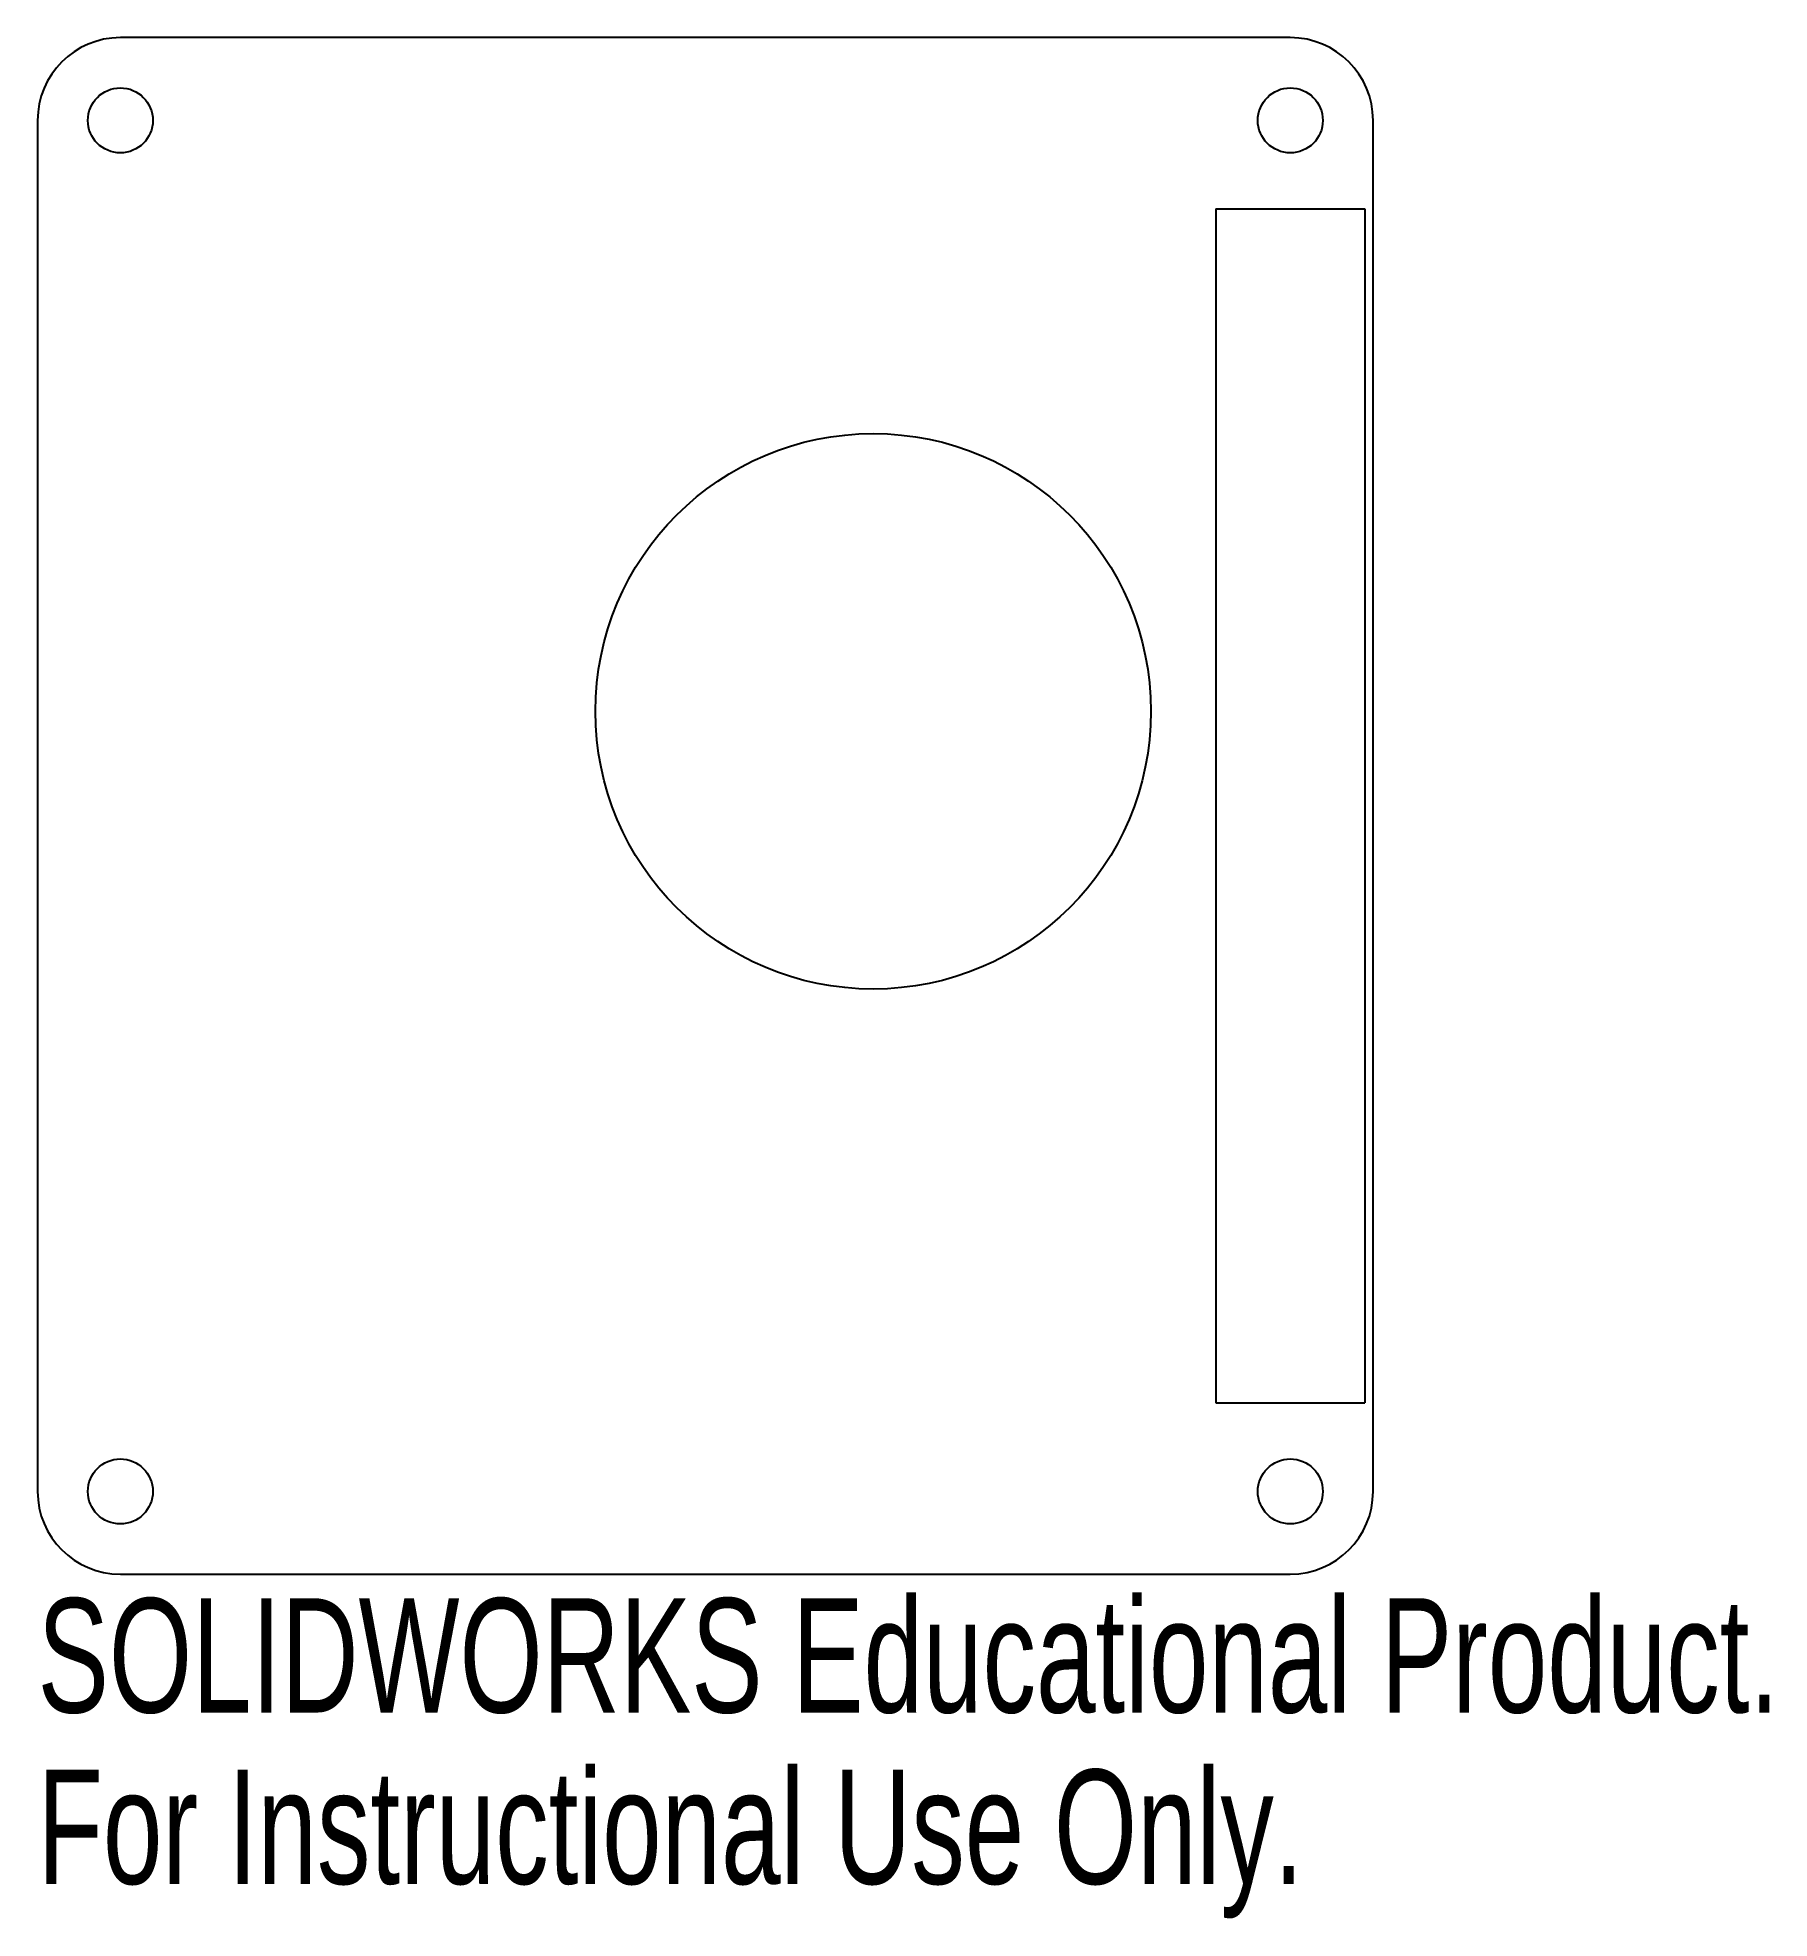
# Model space of a CAD drawing. Header units: millimetres. Extents: x 0 to 73.3, y -14.6 to 65.
import ezdxf

# ---------------------------------------------------------------- set-up
doc = ezdxf.new("R2010")
doc.units = ezdxf.units.MM
doc.styles.add('SLDTEXTSTYLE0', font='TXT', dxfattribs={"width": 0.7})

msp = doc.modelspace()

# ---------------------------------------------------------------- linework, layer by layer
at = {"color": 7, "linetype": 'Continuous'}
for p, q in [((53, 65), (3.5, 65)), ((0, 61.5), (0, 3.5)), ((56.5, 3.5), (56.5, 61.5)), ((49.85, 57.75), (56.15, 57.75)), ((49.85, 57.75), (49.85, 7.25)), ((56.15, 57.75), (56.15, 7.25)), ((49.85, 7.25), (56.15, 7.25)), ((3.5, 0), (53, 0))]:
    msp.add_line(p, q, dxfattribs=at)
for centre, radius in [((3.5, 61.5), 1.375), ((53, 61.5), 1.375), ((35.35, 36.5), 11.75), ((3.5, 3.5), 1.375), ((53, 3.5), 1.375)]:
    msp.add_circle(centre, radius, dxfattribs=at)
for centre, start, end in [((3.5, 61.5), 90, 180), ((53, 61.5), 0, 90), ((3.5, 3.5), 180, 270), ((53, 3.5), 270, 0)]:
    msp.add_arc(centre, 3.5, start, end, dxfattribs=at)

# ---------------------------------------------------------------- texts
at = {"color": 7, "linetype": 'Continuous', "char_height": 4.83362, "attachment_point": 1, "style": 'SLDTEXTSTYLE0'}
for s, insert in [('SOLIDWORKS Educational Product.', (0, -1.02)), ('For Instructional Use Only.', (0, -8.27))]:
    msp.add_mtext(s, dxfattribs=dict(at, insert=insert))

doc.saveas('drawing.dxf')
